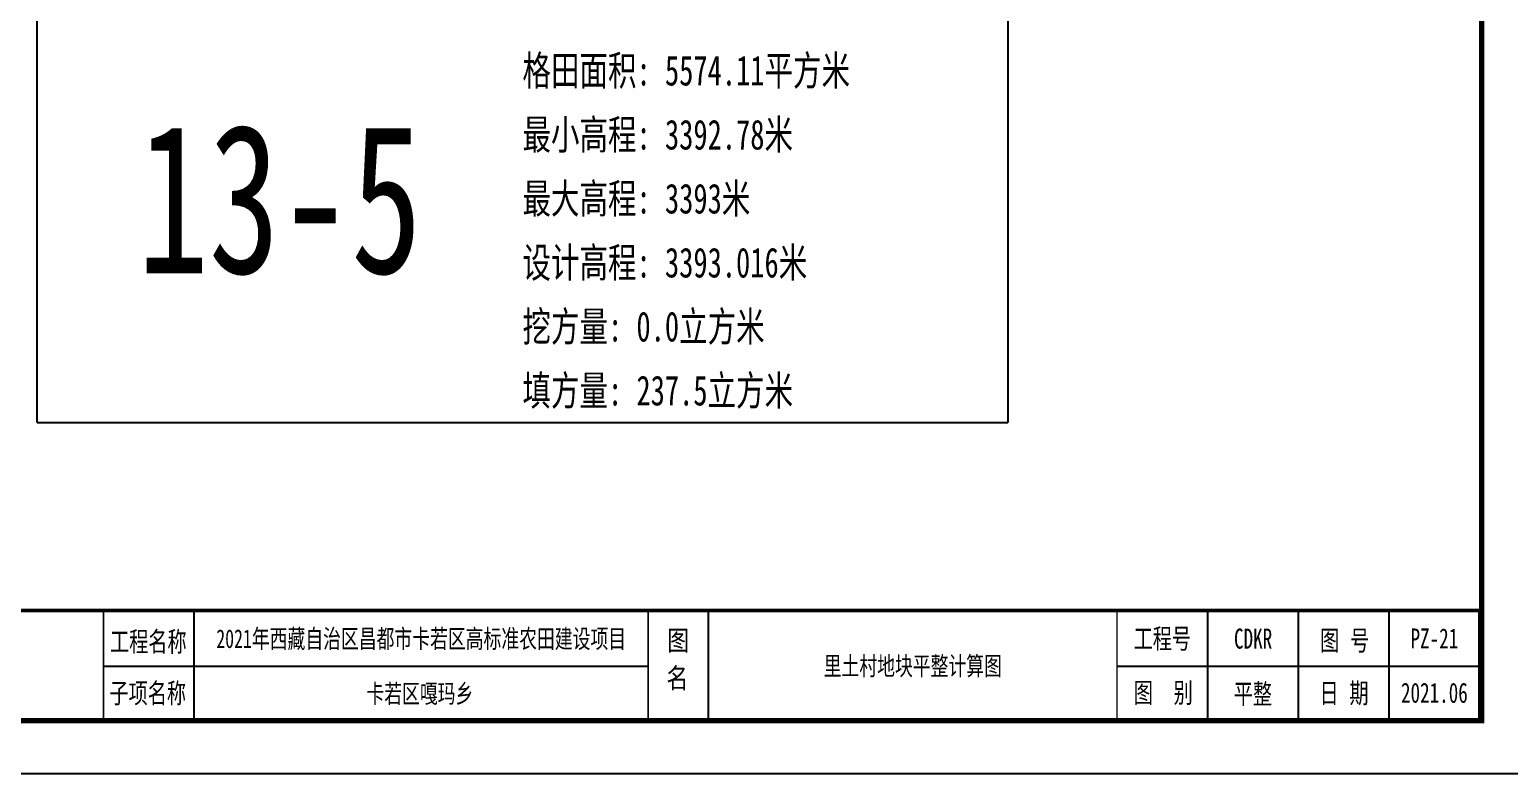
# Model space of a CAD drawing. Extents: x 4283 to 40403, y 1134 to 1764.
# Drawn here: x 12481 to 12679.2, y 1467.1 to 1566.7 of the extents above; entities that cross this region are included whole.
import ezdxf
from ezdxf.enums import TextEntityAlignment as Align

# ---------------------------------------------------------------- set-up
doc = ezdxf.new("R2010")
doc.units = 0
for name, color, linetype in [('PUB_TITLE', 4, 'Continuous'), ('S-MODIFY', 4, 'Continuous'), ('tdz_土方计算图', 7, 'Continuous'), ('华泽绵阳图框', 7, 'Continuous')]:
    doc.layers.add(name, color=color, linetype=linetype)
doc.styles.add('-宋体', font='', dxfattribs={"width": 0.8})
doc.styles.add('GLand', font='')
doc.styles.add('长仿宋', font='', dxfattribs={"width": 0.7, "height": 5})
doc.styles.get('-宋体').set_extended_font_data('SimSun')
doc.styles.get('GLand').set_extended_font_data('FangSong_GB2312')
doc.styles.get('长仿宋').set_extended_font_data('SimSun')

msp = doc.modelspace()

# ---------------------------------------------------------------- linework, layer by layer
msp.add_lwpolyline([(12481.99, 1514.09), (12611.99, 1514.09)])
at = {"layer": 'PUB_TITLE'}
msp.add_lwpolyline([(12262.53, 1467.09), (12682.53, 1467.09), (12682.53, 1764.09), (12262.53, 1764.09)], close=True, dxfattribs=at)
at = {"layer": 'PUB_TITLE', "color": 7, "const_width": 0.566}
msp.add_lwpolyline([(12675.46, 1474.16), (12675.46, 1756.99)], dxfattribs=at)
at = {"layer": 'PUB_TITLE', "color": 7, "const_width": 0.506}
msp.add_lwpolyline([(12280.21, 1474.16), (12675.23, 1474.16), (12675.24, 1488.92), (12280.21, 1488.92)], close=True, dxfattribs=at)
at = {"layer": 'S-MODIFY'}
msp.add_lwpolyline([(12262.53, 1467.09), (12682.53, 1467.09), (12682.53, 1764.09), (12262.53, 1764.09)], close=True, dxfattribs=at)
at = {"layer": 'tdz_土方计算图', "linetype": 'Continuous'}
for points in [[(12481.99, 1514.09), (12481.99, 1514.09), (12481.99, 1674.09), (12481.99, 1674.09)], [(12611.99, 1674.09), (12611.99, 1514.09)]]:
    msp.add_lwpolyline(points, dxfattribs=at)
at = {"layer": '华泽绵阳图框', "color": 7}
for p, q in [((12503.04, 1474.16), (12503.04, 1488.92)), ((12571.92, 1474.16), (12571.92, 1488.92)), ((12638.78, 1474.08), (12638.78, 1488.84)), ((12650.93, 1474.08), (12650.93, 1488.84)), ((12663.08, 1474.08), (12663.08, 1488.84)), ((12490.89, 1481.46), (12563.82, 1481.46)), ((12626.62, 1481.46), (12675.23, 1481.46))]:
    msp.add_line(p, q, dxfattribs=at)
at = {"layer": '华泽绵阳图框', "color": 7, "const_width": 0.707}
msp.add_lwpolyline([(12280.21, 1474.16), (12675.46, 1474.16), (12675.46, 1756.99), (12280.21, 1756.99)], close=True, dxfattribs=at)
at = {"layer": '华泽绵阳图框', "color": 7, "const_width": 0.506}
msp.add_lwpolyline([(12280.21, 1488.92), (12675.24, 1488.92)], dxfattribs=at)
at = {"layer": '华泽绵阳图框', "color": 7, "const_width": 0.203, "flags": 128}
for points in [[(12490.89, 1474.16), (12490.89, 1488.92)], [(12563.82, 1474.16), (12563.82, 1488.92)], [(12626.62, 1474.08), (12626.62, 1488.84)]]:
    msp.add_lwpolyline(points, dxfattribs=at)

# ---------------------------------------------------------------- texts
at = {"layer": 'tdz_土方计算图', "linetype": 'Continuous', "style": 'GLand', "width": 0.7}
for s, p in [('格田面积: 5574.11平方米', (12546.99, 1561.24)), ('最小高程: 3392.78米', (12546.99, 1552.66)), ('最大高程: 3393米', (12546.99, 1544.09)), ('设计高程: 3393.016米', (12546.99, 1535.52)), ('挖方量: 0.0立方米', (12546.99, 1526.95)), ('填方量: 237.5立方米', (12546.99, 1518.38))]:
    msp.add_text(s, height=4, dxfattribs=at).set_placement(p, align=Align.MIDDLE_LEFT)
at = {"layer": 'tdz_土方计算图', "color": 6, "linetype": 'Continuous', "style": 'GLand', "width": 0.7}
msp.add_text('13-5', height=20, dxfattribs=at).set_placement((12514.49, 1544.09), align=Align.MIDDLE_CENTER)
at = {"layer": '华泽绵阳图框', "style": '长仿宋', "width": 0.7}
for s, height, p in [('工程名称', 2.685, (12491.76, 1483.4)), ('工程号', 2.685, (12628.85, 1483.8)), ('图', 2.69, (12653.83, 1483.55)), ('号', 2.69, (12657.84, 1483.55)), ('子项名称', 2.685, (12491.68, 1476.49)), ('图', 2.69, (12628.87, 1476.56)), ('别', 2.69, (12634.21, 1476.56)), ('日', 2.69, (12653.74, 1476.5)), ('期', 2.69, (12657.75, 1476.5))]:
    msp.add_text(s, height=height, dxfattribs=at).set_placement(p)
for s, height, p in [('2021年西藏自治区昌都市卡若区高标准农田建设项目', 2.5, (12533.43, 1485.19)), ('CDKR', 2.685, (12644.85, 1485.15)), ('PZ-21', 2.685, (12669.13, 1485.17)), ('里土村地块平整计算图', 2.5, (12599.27, 1481.54)), ('卡若区嘎玛乡', 2.5, (12533.25, 1477.83)), ('平整', 2.685, (12644.82, 1477.79)), ('2021.06', 2.685, (12669.13, 1477.87))]:
    msp.add_text(s, height=height, dxfattribs=at).set_placement(p, align=Align.MIDDLE)
at = {"layer": '华泽绵阳图框', "color": 7, "style": '-宋体', "width": 0.8}
for s, p in [('图', (12566.37, 1483.55)), ('名', (12566.27, 1478.52))]:
    msp.add_text(s, height=2.69, dxfattribs=at).set_placement(p)

doc.saveas('drawing.dxf')
